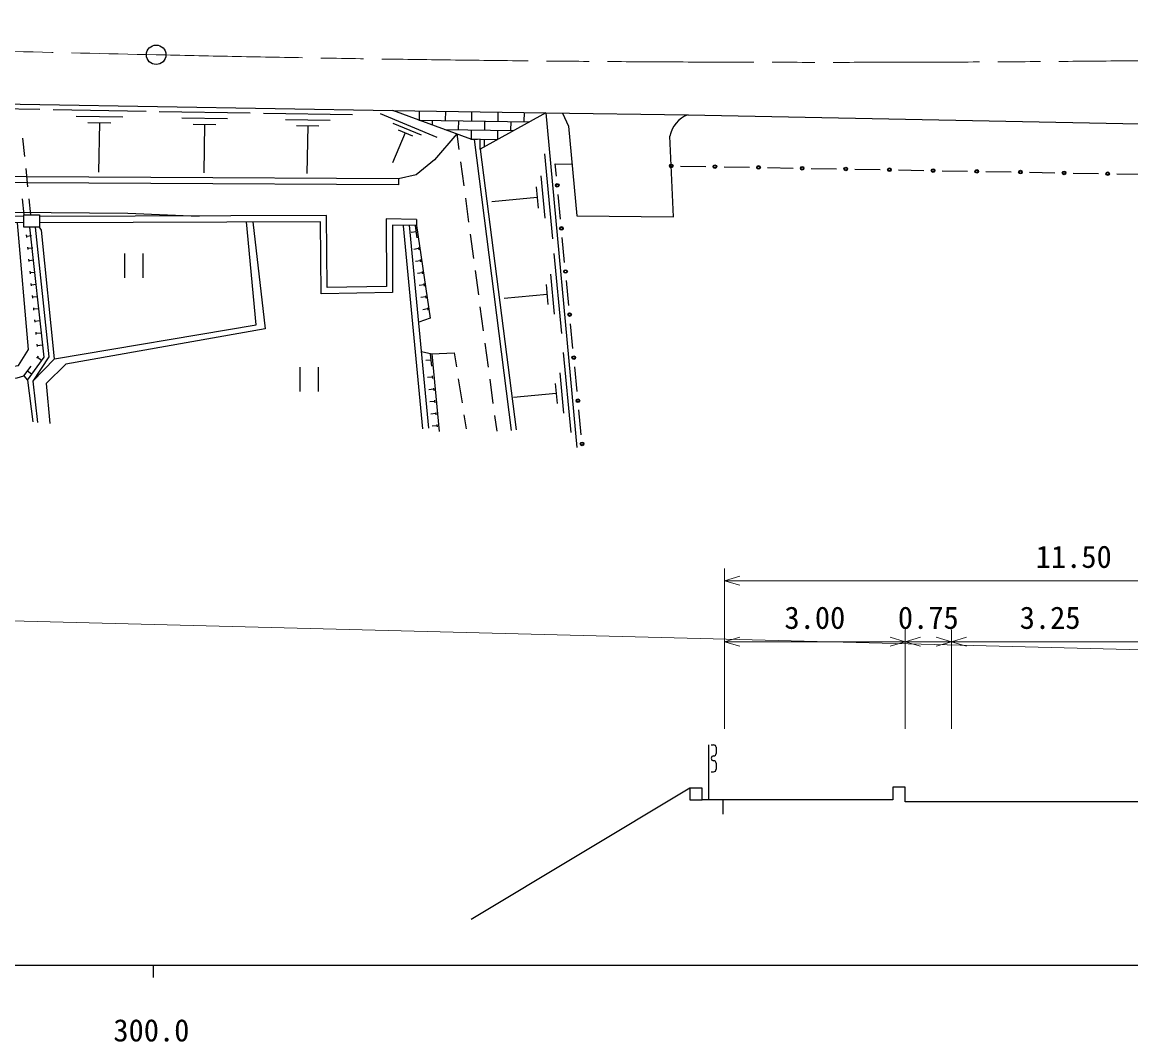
# Model space of a CAD drawing. Units: millimetres, scale not verified. Extents: x 40000 to 680000, y 20000 to 380000.
# Drawn here: x 357250 to 448145, y 198715 to 282330 of the extents above; entities that cross this region are included whole.
import ezdxf
from ezdxf.enums import TextEntityAlignment as Align

# ---------------------------------------------------------------- set-up
doc = ezdxf.new("R2010")
doc.units = ezdxf.units.MM
doc.header["$LTSCALE"] = 1000
doc.linetypes.add('CHAIN', pattern=[18.5, 12, -1.5, 3.5, -1.5])
for name, color, linetype, lineweight in [('M-BGD', 7, 'Continuous', 25), ('M-BMK', 2, 'CHAIN', 13), ('M-BMK-SRVR', 3, 'Continuous', 25), ('M-STR-HTXT', 7, 'Continuous', 13), ('M-TTL-BAND', 7, 'Continuous', 25)]:
    doc.layers.add(name, color=color, linetype=linetype, lineweight=lineweight)
doc.styles.add('ＭＳ ゴシック', font='')
doc.styles.get('ＭＳ ゴシック').set_extended_font_data('MS Gothic')

msp = doc.modelspace()

# ---------------------------------------------------------------- linework, layer by layer
at = {"layer": 'M-BGD'}
for p, q in [((350932, 275315), (358708, 275182)), ((359786, 275164), (367406, 275034)), ((361682, 274623), (365493, 274558)), ((368483, 275016), (375951, 274888)), ((377026, 274870), (384344, 274745)), ((386612, 274851), (391235, 272898)), ((387648, 275089), (400173, 274898)), ((389798, 275056), (389786, 274306)), ((391947, 275024), (391936, 274274)), ((394097, 274991), (394086, 274241)), ((396247, 274958), (396235, 274208)), ((398397, 274925), (398385, 274175)), ((400173, 274898), (402736, 247462)), ((362626, 274099), (364531, 274067)), ((363579, 274083), (363509, 270018)), ((370341, 274486), (374075, 274422)), ((371266, 273972), (373133, 273940)), ((372200, 273956), (372132, 269973)), ((378847, 274351), (382506, 274289)), ((379754, 273847), (381583, 273816)), ((380668, 273832), (380602, 269929)), ((387637, 274055), (389949, 273078)), ((389773, 274307), (398859, 274168)), ((390861, 274290), (390855, 273908)), ((393011, 274257), (392999, 273507)), ((395161, 274225), (395149, 273475)), ((397310, 274192), (397299, 273442)), ((357466, 271313), (357316, 272805)), ((388663, 273258), (387621, 270792)), ((388085, 273502), (389241, 273014)), ((391898, 273524), (397544, 273438)), ((391924, 273524), (391924, 273515)), ((392877, 273164), (393050, 271875)), ((394023, 272742), (394584, 272733)), ((394074, 273491), (394063, 272741)), ((394304, 272718), (397354, 248843)), ((394795, 272730), (396230, 272708)), ((395138, 272725), (395128, 272096)), ((396224, 273458), (396213, 272708)), ((394808, 271980), (394916, 271978)), ((394809, 271919), (397751, 248894)), ((393184, 270884), (393451, 268902)), ((400086, 271528), (400737, 264555)), ((357718, 268826), (357567, 270318)), ((401046, 269698), (400948, 270718)), ((400948, 270718), (402332, 270693)), ((411213, 270534), (413292, 270496)), ((414791, 270469), (416870, 270432)), ((418370, 270405), (420449, 270368)), ((421949, 270341), (424027, 270303)), ((425527, 270276), (427606, 270239)), ((429106, 270212), (431185, 270175)), ((432684, 270148), (434763, 270110)), ((436263, 270083), (438342, 270046)), ((439841, 270019), (441920, 269982)), ((388109, 269489), (388107, 268989)), ((399784, 269741), (400110, 266255)), ((443420, 269955), (445499, 269917)), ((446999, 269890), (449077, 269853)), ((399400, 268826), (399563, 267083)), ((401386, 266164), (401190, 268205)), ((357262, 267834), (357391, 266524)), ((357950, 266524), (357818, 267831)), ((393584, 267911), (393851, 265929)), ((399482, 267955), (395763, 267607)), ((390093, 248995), (388512, 265635)), ((390591, 249042), (389010, 265683)), ((389471, 265637), (389619, 264648)), ((389579, 266152), (389572, 265652)), ((389572, 265652), (390705, 258066)), ((357633, 264685), (357614, 264884)), ((357623, 264785), (358021, 264823)), ((389545, 265143), (389149, 265083)), ((393984, 264938), (394251, 262955)), ((401726, 262631), (401530, 264671)), ((357730, 263690), (357710, 263889)), ((357720, 263789), (358118, 263828)), ((389752, 263758), (389356, 263699)), ((389737, 263857), (389766, 263659)), ((357826, 262694), (357807, 262893)), ((357817, 262794), (358215, 262833)), ((365646, 263364), (365646, 261364)), ((367146, 263364), (367146, 261364)), ((389899, 262769), (389504, 262710)), ((389885, 262868), (389914, 262670)), ((400849, 263356), (401463, 256789)), ((357923, 261699), (357904, 261898)), ((357913, 261799), (358312, 261837)), ((390047, 261780), (389652, 261721)), ((390032, 261879), (390062, 261681)), ((394384, 261964), (394651, 259982)), ((358020, 260704), (358000, 260903)), ((390180, 260890), (390210, 260692)), ((400565, 261674), (400872, 258390)), ((402065, 259098), (401869, 261138)), ((358010, 260803), (358408, 260842)), ((390195, 260791), (389799, 260732)), ((400280, 259991), (396778, 259664)), ((400204, 260812), (400357, 259170)), ((358117, 259708), (358097, 259907)), ((358107, 259808), (358505, 259847)), ((390343, 259802), (389947, 259743)), ((390328, 259901), (390357, 259703)), ((358213, 258713), (358194, 258912)), ((358204, 258813), (358602, 258851)), ((390490, 258813), (390095, 258754)), ((390476, 258912), (390505, 258714)), ((394784, 258991), (395051, 257009)), ((358310, 257718), (358291, 257917)), ((358300, 257817), (358698, 257856)), ((390705, 258066), (389766, 257723)), ((402405, 255564), (402209, 257604)), ((358407, 256722), (358387, 256922)), ((358397, 256822), (358795, 256861)), ((358503, 255727), (358484, 255926)), ((358494, 255827), (358892, 255865)), ((395184, 256018), (395451, 254036)), ((358457, 254771), (358576, 254932)), ((358516, 254852), (358838, 254614)), ((389994, 255323), (390848, 255122)), ((390757, 254612), (390358, 254575)), ((390710, 255109), (390803, 254114)), ((390848, 255122), (392673, 255205)), ((390848, 255122), (391437, 248774)), ((392673, 255205), (392852, 254069)), ((401607, 255244), (402221, 248677)), ((357387, 253324), (357981, 254128)), ((357684, 253726), (358006, 253488)), ((380012, 254038), (380012, 252038)), ((381512, 254038), (381512, 252038)), ((402744, 252031), (402548, 254071)), ((357674, 252981), (358127, 249549)), ((390886, 253218), (390488, 253181)), ((390877, 253317), (390895, 253118)), ((393007, 253081), (393318, 251106)), ((395584, 253045), (395851, 251063)), ((400961, 252700), (401115, 251058)), ((401323, 253562), (401629, 250278)), ((390978, 252222), (390580, 252185)), ((390969, 252321), (390988, 252122)), ((401038, 251879), (397536, 251552)), ((391071, 251226), (390672, 251189)), ((391061, 251326), (391080, 251126)), ((391163, 250230), (390765, 250193)), ((391154, 250330), (391172, 250131)), ((393473, 250118), (393652, 248982)), ((395985, 250072), (396158, 248783)), ((403084, 248497), (402888, 250538)), ((391256, 249235), (390857, 249198)), ((391246, 249334), (391265, 249135)), ((413542, 218565), (413542, 223065)), ((413742, 223065), (413942, 223065)), ((414142, 222865), (414142, 222365)), ((414142, 221565), (414142, 221065)), ((413742, 220865), (413942, 220865)), ((411985, 219522), (394072, 208739)), ((414691, 218565), (414691, 217383))]:
    msp.add_line(p, q, dxfattribs=at)
for points in [[(283203, 277342), (339372, 275912), (387648, 275089)], [(400173, 274898), (394809, 271919), (394794, 272745), (394116, 272708), (387648, 275089)], [(400173, 274898), (411840, 274740), (481767, 273328)], [(401544, 274880), (402052, 273788), (402716, 266442), (410659, 266354), (410349, 272969)], [(392877, 273164), (391047, 271049), (389553, 269821), (388109, 269489)], [(388109, 269489), (347462, 269703), (298237, 270064), (287409, 270138)], [(388107, 268989), (347459, 269203), (298233, 269564), (287300, 269639)], [(357391, 266385), (315115, 266574), (282874, 266497), (279758, 263761), (281131, 250800)], [(331338, 266974), (365924, 266659), (371749, 266429)], [(389579, 266152), (387106, 266190), (387123, 260663), (382247, 260567), (382214, 266466), (358674, 266382)], [(357391, 265885), (315114, 266074), (283049, 265997), (280079, 263679), (281628, 250856)], [(313544, 266070), (315337, 252990), (316482, 252642), (321883, 253886), (326538, 254110), (330982, 252305), (336313, 252214), (348977, 253102), (356942, 254172), (357764, 255492), (356880, 265887)], [(357674, 252981), (359057, 254862), (357871, 265506)], [(358318, 265506), (359430, 254884), (358127, 252901), (358509, 249499)], [(358127, 252901), (359903, 254727), (358837, 265273), (358674, 265506)], [(389572, 265652), (387608, 265683), (387625, 260173), (381750, 260057), (381717, 265965), (358674, 265882)], [(376166, 265945), (377178, 257170), (360824, 254291), (359214, 252698), (359529, 249412)], [(359903, 254727), (376448, 257502), (375634, 265943)], [(345897, 252299), (356837, 253158), (357387, 253324), (357674, 252981)], [(487741, 211544), (474909, 219334), (472102, 219334), (472102, 217649), (472102, 218398), (429651, 218398), (429651, 219594), (428622, 219594), (428622, 218565), (413014, 218565), (413014, 219522), (411985, 219522), (411991, 218560), (413014, 218565)]]:
    msp.add_lwpolyline(points, dxfattribs=at)
msp.add_lwpolyline([(357391, 266524), (358674, 266524), (358674, 265506), (357391, 265506)], close=True, dxfattribs=at)
for centre, radius in [((410463, 270547), 150), ((410463, 270547), 120), ((410463, 270547), 100), ((414041, 270483), 150), ((414041, 270483), 120), ((414041, 270483), 100), ((417620, 270418), 150), ((417620, 270418), 120), ((417620, 270418), 100), ((421199, 270354), 150), ((421199, 270354), 120), ((421199, 270354), 100), ((424777, 270290), 150), ((424777, 270290), 120), ((424777, 270290), 100), ((428356, 270226), 150), ((428356, 270226), 120), ((428356, 270226), 100), ((431934, 270161), 150), ((431934, 270161), 120), ((431934, 270161), 100), ((435513, 270097), 150), ((435513, 270097), 120), ((435513, 270097), 100), ((439092, 270033), 150), ((439092, 270033), 120), ((439092, 270033), 100), ((442670, 269968), 150), ((442670, 269968), 120), ((442670, 269968), 100), ((446249, 269904), 150), ((446249, 269904), 120), ((446249, 269904), 100), ((401118, 268951), 150), ((401118, 268951), 120), ((401118, 268951), 100), ((401458, 265418), 150), ((401458, 265418), 120), ((401458, 265418), 100), ((401797, 261884), 150), ((401797, 261884), 120), ((401797, 261884), 100), ((402137, 258351), 150), ((402137, 258351), 120), ((402137, 258351), 100), ((402476, 254818), 150), ((402476, 254818), 120), ((402476, 254818), 100), ((402816, 251284), 150), ((402816, 251284), 120), ((402816, 251284), 100), ((403156, 247751), 150), ((403156, 247751), 120), ((403156, 247751), 100)]:
    msp.add_circle(centre, radius, dxfattribs=at)
for centre, radius, start, end in [((412681, 272518), 2375, 110.74139, 169.05128), ((413942, 222865), 200, 0, 90), ((413942, 221965), 200, 90, 270), ((413942, 222365), 200, 270, 0), ((413942, 221565), 200, 0, 90), ((413942, 221065), 200, 270, 0)]:
    msp.add_arc(centre, radius, start, end, dxfattribs=at)
at = {"layer": 'M-BMK'}
for centre, radius, start, end in [((660157, 12982096), 12705794, 268.23504, 268.68349), ((423242, 2715365), 2436330, 268.70631, 271.05069)]:
    msp.add_arc(centre, radius, start, end, dxfattribs=at)
at = {"layer": 'M-BMK-SRVR'}
msp.add_circle((368236, 279656), 800, dxfattribs=at)
at = {"layer": 'M-STR-HTXT'}
for p, q in [((65355, 240699), (489692, 229815)), ((414829, 224395), (414829, 237529)), ((414829, 236529), (416079, 236904)), ((414829, 236529), (472102, 236529)), ((414829, 236529), (416079, 236154)), ((414829, 231529), (416079, 231904)), ((429651, 231529), (428401, 231904)), ((429651, 224395), (429651, 232529)), ((429651, 231529), (430901, 231904)), ((433429, 231529), (432179, 231904)), ((433429, 224395), (433429, 232529)), ((433429, 231529), (434679, 231904)), ((414829, 231529), (429651, 231529)), ((414829, 231529), (416079, 231154)), ((429651, 231529), (428401, 231154)), ((429651, 231529), (433429, 231529)), ((429651, 231529), (430901, 231154)), ((433429, 231529), (432179, 231154)), ((433429, 231529), (449626, 231529)), ((433429, 231529), (434679, 231154))]:
    msp.add_line(p, q, dxfattribs=at)
at = {"layer": 'M-TTL-BAND'}
for p, q in [((40000, 205000), (579000, 205000)), ((368000, 205000), (368000, 204000))]:
    msp.add_line(p, q, dxfattribs=at)

# ---------------------------------------------------------------- texts
at = {"layer": 'M-STR-HTXT', "style": 'ＭＳ ゴシック'}
for s, p in [('11.50', (443465, 237029)), ('3.00', (422240, 232029)), ('0.75', (431540, 232029)), ('3.25', (441527, 232029))]:
    msp.add_text(s, height=1833, dxfattribs=at).set_placement(p, align=Align.BOTTOM_CENTER)
at = {"layer": 'M-TTL-BAND', "style": 'ＭＳ ゴシック'}
msp.add_text('300.0', height=1833, dxfattribs=at).set_placement((367844, 198195), align=Align.BOTTOM_CENTER)

doc.saveas('drawing.dxf')
